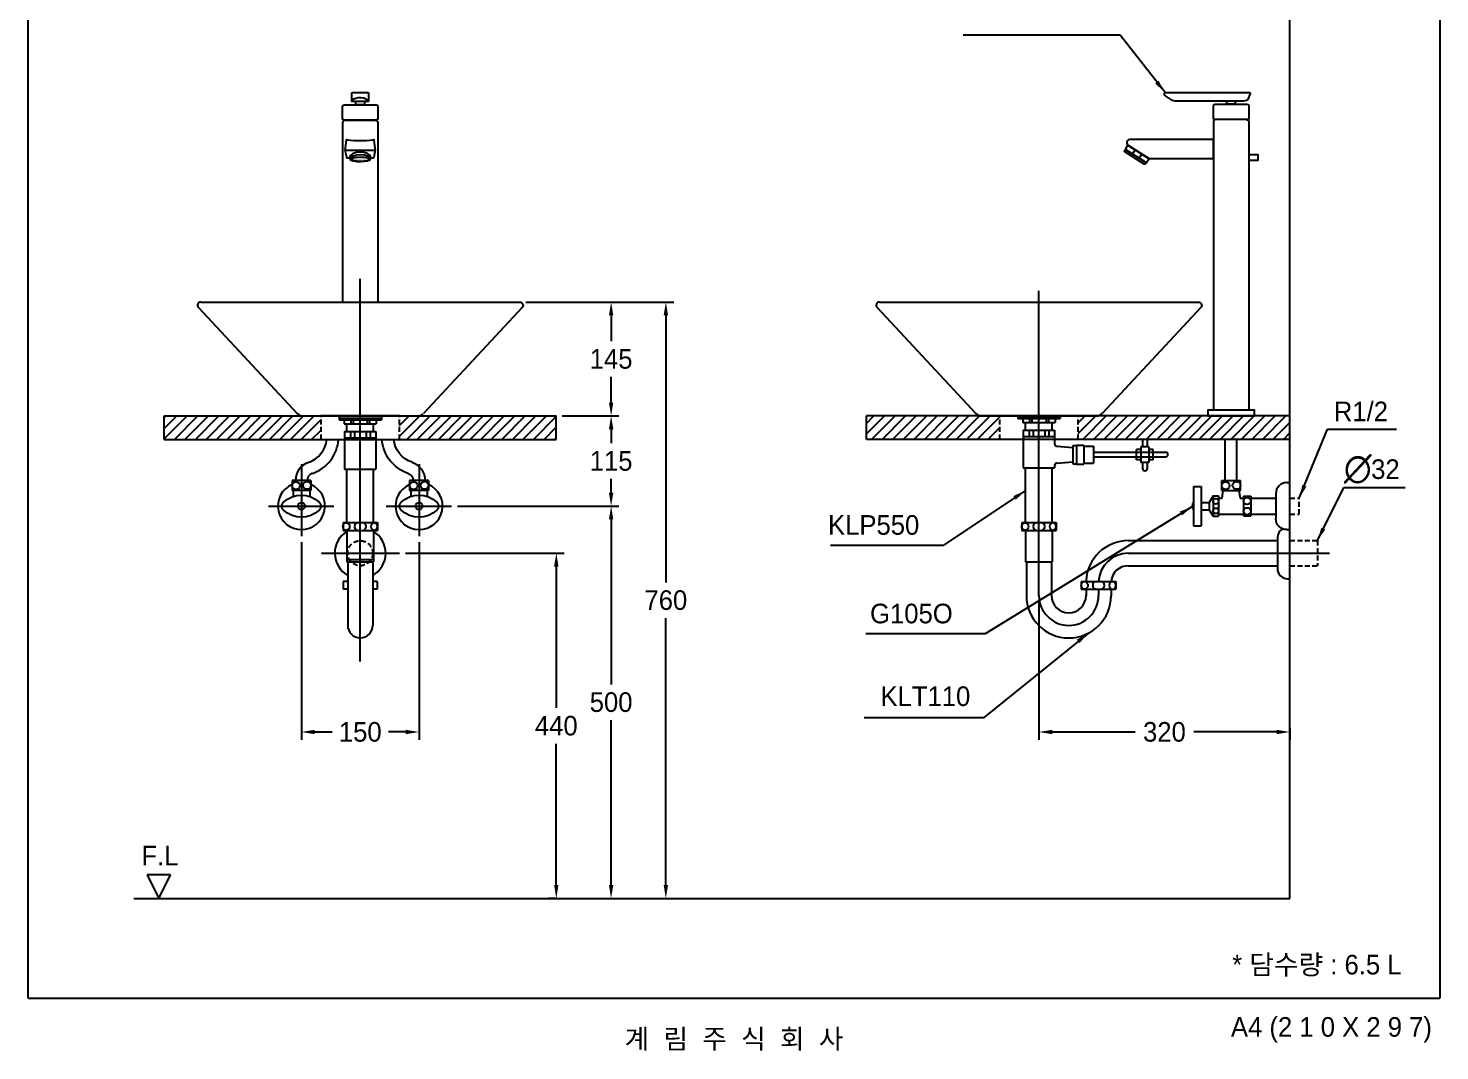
# Model space of a CAD drawing. Header units: millimetres. Extents: x 0 to 3800, y -67 to 2530.
# Drawn here: x 0 to 1800, y -67 to 1236 of the extents above; entities that cross this region are included whole.
import ezdxf
from ezdxf.enums import TextEntityAlignment as Align
from ezdxf.lldxf.tags import DXFTag

# ---------------------------------------------------------------- set-up
doc = ezdxf.new("R2010")
doc.units = ezdxf.units.MM
doc.linetypes.add('DASHED2', pattern=[9.525, 6.35, -3.175])
for name, color, linetype in [('TEXT', 7, 'Continuous'), ('내부선 및 부속', 4, 'Continuous'), ('도각라인', 7, 'Continuous'), ('외형선', 3, 'Continuous'), ('점선', 6, 'DASHED2'), ('중심선', 1, 'DASHED'), ('치수선', 7, 'Continuous')]:
    doc.layers.add(name, color=color, linetype=linetype)
doc.styles.add('____', font='')
doc.styles.add('타이틀', font='H2GTRM.TTF', dxfattribs={"height": 25})
doc.styles.get('____').set_extended_font_data('굴림')
tags = doc.linetypes.add('DASHDOT', pattern=[70, 31, -13, 13, -13]).pattern_tags.tags
tags[10:11] = [DXFTag(74, 4), DXFTag(75, 0), DXFTag(340, '0'), DXFTag(46, 0.0), DXFTag(50, 0.0), DXFTag(44, 0.0), DXFTag(45, 0.0)]
tags[8:9] = [DXFTag(74, 4), DXFTag(75, 0), DXFTag(340, '0'), DXFTag(46, 0.0), DXFTag(50, 0.0), DXFTag(44, 0.0), DXFTag(45, 0.0)]
tags[6:7] = [DXFTag(74, 4), DXFTag(75, 0), DXFTag(340, '0'), DXFTag(46, 0.0), DXFTag(50, 0.0), DXFTag(44, 0.0), DXFTag(45, 0.0)]
tags[4:5] = [DXFTag(74, 4), DXFTag(75, 0), DXFTag(340, '0'), DXFTag(46, 0.0), DXFTag(50, 0.0), DXFTag(44, 0.0), DXFTag(45, 0.0)]
tags = doc.linetypes.add('DASHED', pattern=[25.72, 12.86, -12.86]).pattern_tags.tags
tags[6:7] = [DXFTag(74, 4), DXFTag(75, 0), DXFTag(340, '0'), DXFTag(46, 0.0), DXFTag(50, 0.0), DXFTag(44, 0.0), DXFTag(45, 0.0)]
tags[4:5] = [DXFTag(74, 4), DXFTag(75, 0), DXFTag(340, '0'), DXFTag(46, 0.0), DXFTag(50, 0.0), DXFTag(44, 0.0), DXFTag(45, 0.0)]
doc.dimstyles.new('MSADIM', dxfattribs={"dimtxt": 33, "dimasz": 17, "dimexe": 10, "dimexo": 7.5, "dimgap": 10, "dimtad": 0, "dimtih": 1, "dimtoh": 1, "dimdec": 0, "dimzin": 1, "dimdsep": 46, "dimtxsty": '____', "dimcen": 11.25, "dimadec": 0, "dimazin": 0, "dimtfac": 1, "dimtdec": 0, "dimtix": 1, "dimtmove": 0, "dimatfit": 3, "dimfxl": 1, "dimtolj": 1, "dimtzin": 1, "dimarcsym": 0})

# ---------------------------------------------------------------- blocks, each defined once
blk = doc.blocks.new('*D2')
at = {"layer": '치수선', "color": 0, "linetype": 'Continuous', "lineweight": -2, "transparency": 16777216}
for p, q in [((634.4, 887.3), (753.3, 887.3)), ((743.3, 870.3), (743.3, 837.6)), ((743.3, 759.3), (743.3, 791.9)), ((680.9, 742.3), (753.3, 742.3))]:
    blk.add_line(p, q, dxfattribs=at)
at = {"layer": '치수선', "color": 0, "linetype": 'Continuous', "transparency": 16777216}
for points in [[(740.5, 870.3), (746.1, 870.3), (743.3, 887.3)], [(740.5, 759.3), (746.1, 759.3), (743.3, 742.3)]]:
    blk.add_solid(points, dxfattribs=at)
at = {"layer": '치수선', "color": 0, "linetype": 'Continuous', "transparency": 16777216, "insert": (743.3, 814.8), "char_height": 25, "attachment_point": 5, "style": '____'}
blk.add_mtext('\\A1;145', dxfattribs=at)
blk = doc.blocks.new('*D3')
at = {"layer": '치수선', "color": 0, "linetype": 'Continuous', "lineweight": -2, "transparency": 16777216}
for p, q in [((680.9, 742.3), (753.3, 742.3)), ((743.3, 725.3), (743.3, 707.6)), ((743.3, 644.3), (743.3, 661.9)), ((547.3, 627.3), (753.3, 627.3))]:
    blk.add_line(p, q, dxfattribs=at)
at = {"layer": '치수선', "color": 0, "linetype": 'Continuous', "transparency": 16777216}
for points in [[(740.5, 725.3), (746.1, 725.3), (743.3, 742.3)], [(740.5, 644.3), (746.1, 644.3), (743.3, 627.3)]]:
    blk.add_solid(points, dxfattribs=at)
at = {"layer": '치수선', "color": 0, "linetype": 'Continuous', "transparency": 16777216, "insert": (743.3, 684.8), "char_height": 25, "attachment_point": 5, "style": '____'}
blk.add_mtext('\\A1;115', dxfattribs=at)
blk = doc.blocks.new('*D4')
at = {"layer": '치수선', "color": 0, "linetype": 'Continuous', "lineweight": -2, "transparency": 16777216}
for p, q in [((547.3, 627.3), (753.3, 627.3)), ((743.3, 610.3), (743.3, 400.1)), ((743.3, 144.3), (743.3, 354.5)), ((741, 127.3), (753.3, 127.3))]:
    blk.add_line(p, q, dxfattribs=at)
at = {"layer": '치수선', "color": 0, "linetype": 'Continuous', "transparency": 16777216}
for points in [[(740.5, 610.3), (746.1, 610.3), (743.3, 627.3)], [(740.5, 144.3), (746.1, 144.3), (743.3, 127.3)]]:
    blk.add_solid(points, dxfattribs=at)
at = {"layer": '치수선', "color": 0, "linetype": 'Continuous', "transparency": 16777216, "insert": (743.3, 377.3), "char_height": 25, "attachment_point": 5, "style": '____'}
blk.add_mtext('\\A1;500', dxfattribs=at)
blk = doc.blocks.new('*D5')
at = {"layer": '치수선', "color": 0, "linetype": 'Continuous', "lineweight": -2, "transparency": 16777216}
for p, q in [((480.9, 567.3), (683.4, 567.3)), ((673.4, 550.3), (673.4, 370.1)), ((673.4, 144.3), (673.4, 324.4)), ((672.9, 127.3), (663.4, 127.3))]:
    blk.add_line(p, q, dxfattribs=at)
at = {"layer": '치수선', "color": 0, "linetype": 'Continuous', "transparency": 16777216}
for points in [[(670.6, 550.3), (676.2, 550.3), (673.4, 567.3)], [(670.6, 144.3), (676.2, 144.3), (673.4, 127.3)]]:
    blk.add_solid(points, dxfattribs=at)
at = {"layer": '치수선', "color": 0, "linetype": 'Continuous', "transparency": 16777216, "insert": (673.4, 347.3), "char_height": 25, "attachment_point": 5, "style": '____'}
blk.add_mtext('\\A1;440', dxfattribs=at)
blk = doc.blocks.new('*D6')
at = {"layer": '치수선', "color": 0, "linetype": 'Continuous', "lineweight": -2, "transparency": 16777216}
for p, q in [((348.4, 581.3), (348.4, 329.4)), ((498.4, 581.3), (498.4, 329.4)), ((365.4, 339.4), (387.5, 339.4)), ((481.4, 339.4), (459.3, 339.4))]:
    blk.add_line(p, q, dxfattribs=at)
at = {"layer": '치수선', "color": 0, "linetype": 'Continuous', "transparency": 16777216}
for points in [[(365.4, 342.2), (365.4, 336.6), (348.4, 339.4)], [(481.4, 342.2), (481.4, 336.6), (498.4, 339.4)]]:
    blk.add_solid(points, dxfattribs=at)
at = {"layer": '치수선', "color": 0, "linetype": 'Continuous', "transparency": 16777216, "insert": (423.4, 339.4), "char_height": 25, "attachment_point": 5, "style": '____'}
blk.add_mtext('\\A1;150', dxfattribs=at)
blk = doc.blocks.new('*D7')
at = {"layer": '치수선', "color": 0, "linetype": 'Continuous', "lineweight": -2, "transparency": 16777216}
for p, q in [((634.4, 887.3), (823.1, 887.3)), ((813.1, 870.3), (813.1, 530.1)), ((813.1, 144.3), (813.1, 484.4)), ((814.5, 127.3), (823.1, 127.3))]:
    blk.add_line(p, q, dxfattribs=at)
at = {"layer": '치수선', "color": 0, "linetype": 'Continuous', "transparency": 16777216}
for points in [[(810.3, 870.3), (815.9, 870.3), (813.1, 887.3)], [(810.3, 144.3), (815.9, 144.3), (813.1, 127.3)]]:
    blk.add_solid(points, dxfattribs=at)
at = {"layer": '치수선', "color": 0, "linetype": 'Continuous', "transparency": 16777216, "insert": (813.1, 507.3), "char_height": 25, "attachment_point": 5, "style": '____'}
blk.add_mtext('\\A1;760', dxfattribs=at)
blk = doc.blocks.new('*D8')
at = {"layer": '치수선', "color": 0, "linetype": 'Continuous', "lineweight": -2, "transparency": 16777216}
for p, q in [((1288.9, 505.8), (1288.9, 329.4)), ((1608.9, 344.1), (1608.9, 329.4)), ((1305.9, 339.4), (1411.6, 339.4)), ((1591.9, 339.4), (1486.2, 339.4))]:
    blk.add_line(p, q, dxfattribs=at)
at = {"layer": '치수선', "color": 0, "linetype": 'Continuous', "transparency": 16777216}
for points in [[(1305.9, 342.2), (1305.9, 336.6), (1288.9, 339.4)], [(1591.9, 342.2), (1591.9, 336.6), (1608.9, 339.4)]]:
    blk.add_solid(points, dxfattribs=at)
at = {"layer": '치수선', "color": 0, "linetype": 'Continuous', "transparency": 16777216, "insert": (1448.9, 339.4), "char_height": 25, "attachment_point": 5, "style": '____'}
blk.add_mtext('\\A1;320', dxfattribs=at)

msp = doc.modelspace()

# ---------------------------------------------------------------- hatches: boundary and pattern name
at = {"layer": '내부선 및 부속', "linetype": 'Continuous'}
h = msp.add_hatch(color=256, dxfattribs=at)
edge = h.paths.add_edge_path()
edge.add_spline(control_points=[(423.6, 1066.6), (430.3, 1066.6), (435.7, 1067.8), (435.7, 1069.4), (435.7, 1071), (430.3, 1072.3), (423.6, 1072.3), (417.1, 1072.3), (411.6, 1071), (411.6, 1069.4), (411.6, 1067.8), (417.1, 1066.6), (423.6, 1066.6)], knot_values=[0, 0, 0, 0, 0.25, 0.25, 0.25, 0.5, 0.5, 0.5, 0.75, 0.75, 0.75, 1, 1, 1, 1], degree=3, periodic=0)
at = {"layer": '점선'}
h = msp.add_hatch(dxfattribs=at)
h.set_pattern_fill('ANSI31', color=256, scale=3)
h.set_pattern_definition([(45, (-3925.244, 10650.347), (-6.735192, 6.735192), [])])
h.paths.add_polyline_path([(1608.9, 742.3), (1338.9, 742.3), (1338.9, 712.3), (1608.1, 712.3), (1608.9, 713.1)])
h.paths.add_polyline_path([(1238.9, 742.3), (1068.9, 742.3), (1068.9, 712.3), (1238.9, 712.3)])
h.paths.add_polyline_path([(673.4, 742.3), (473.4, 742.3), (473.4, 712.3), (673.4, 712.3)])
h.paths.add_polyline_path([(373.4, 742.3), (173.4, 742.3), (173.4, 712.3), (373.4, 712.3)])

# ---------------------------------------------------------------- linework, layer by layer
at = {"layer": '내부선 및 부속', "linetype": 'Continuous'}
for p, q in [((412.6, 1143.6), (412.6, 1153.3)), ((413.5, 1154.3), (433.1, 1154.3)), ((434.1, 1153.3), (434.1, 1143.6)), ((1449.7, 1154.3), (1557.6, 1154.3)), ((1558.4, 1153.3), (1555.1, 1145.6)), ((400.9, 1120.9), (400.9, 1136.9)), ((403.1, 1138.9), (443.7, 1138.9)), ((433.1, 1142.8), (413.5, 1142.8)), ((433.1, 1142.8), (413.5, 1142.8)), ((445.9, 1136.7), (445.9, 1121.1)), ((1549.7, 1143.4), (1462.7, 1143.4)), ((1511.4, 1121.5), (1511.4, 1137.5)), ((1513.6, 1139.5), (1554.1, 1139.5)), ((1556.4, 1137.3), (1556.4, 1121.7)), ((400.9, 1116.1), (400.9, 887.3)), ((443.7, 1119.3), (403.1, 1119.3)), ((443.1, 1118.9), (403.7, 1118.9)), ((445.9, 1116.1), (445.9, 887.3)), ((1511.4, 1117.1), (1511.4, 750)), ((1553.6, 1119.9), (1514.2, 1119.9)), ((1556.4, 1117.1), (1556.4, 750)), ((441.8, 1080.4), (405.3, 1080.4)), ((404.1, 1079.1), (405.7, 1072.3)), ((406.8, 1071.2), (410.3, 1071.2)), ((436.6, 1071.2), (439.8, 1071.2)), ((441, 1072.3), (442.6, 1079.1)), ((396.4, 742.3), (396.4, 737.3)), ((396.4, 739.3), (450.4, 739.3)), ((450.4, 742.3), (450.4, 737.3)), ((1261.9, 742.3), (1261.9, 738.9)), ((1261.9, 740.9), (1315.9, 740.9)), ((1261.9, 738.9), (1315.9, 738.9)), ((1268.4, 738.9), (1268.4, 733.9)), ((1276.9, 738.9), (1276.9, 733.9)), ((1279.9, 738.9), (1279.9, 733.9)), ((1297.9, 738.9), (1297.9, 733.9)), ((1300.9, 738.9), (1300.9, 733.9)), ((1309.4, 738.9), (1309.4, 733.9)), ((1315.9, 742.3), (1315.9, 738.9)), ((1511.4, 750), (1556.4, 750)), ((396.4, 737.3), (450.4, 737.3)), ((402.9, 737.3), (402.9, 732.3)), ((402.9, 732.3), (443.9, 732.3)), ((403.4, 722.3), (403.4, 674.3)), ((403.4, 722.3), (443.4, 722.3)), ((406.4, 722.3), (406.4, 732.3)), ((410.9, 722.3), (410.9, 714.3)), ((411.4, 737.3), (411.4, 732.3)), ((414.4, 737.3), (414.4, 732.3)), ((415.9, 722.3), (415.9, 714.3)), ((430.9, 722.3), (430.9, 714.3)), ((432.4, 737.3), (432.4, 732.3)), ((435.4, 737.3), (435.4, 732.3)), ((435.9, 722.3), (435.9, 714.3)), ((440.4, 722.3), (440.4, 732.3)), ((443.4, 722.3), (443.4, 677.5)), ((443.9, 737.3), (443.9, 732.3)), ((1268.4, 733.9), (1309.4, 733.9)), ((1268.9, 723.9), (1268.9, 675.9)), ((1268.9, 723.9), (1308.9, 723.9)), ((1271.9, 723.9), (1271.9, 733.9)), ((1276.4, 723.9), (1276.4, 715.9)), ((1281.4, 723.9), (1281.4, 715.9)), ((1296.4, 723.9), (1296.4, 715.9)), ((1301.4, 723.9), (1301.4, 715.9)), ((1305.9, 723.9), (1305.9, 733.9)), ((1308.9, 723.9), (1308.9, 706.7)), ((403.4, 714.3), (443.4, 714.3)), ((406.4, 714.3), (440.4, 714.3)), ((1268.9, 715.9), (1308.9, 715.9)), ((1271.9, 715.9), (1305.9, 715.9)), ((1311.6, 703.7), (1331.9, 701.9)), ((1331.9, 704.4), (1331.9, 681.4)), ((1331.9, 704.4), (1336.9, 704.4)), ((1336.9, 704.9), (1336.9, 680.9)), ((1336.9, 704.9), (1345.9, 704.9)), ((1345.9, 704.9), (1345.9, 680.9)), ((1345.9, 703.7), (1358.4, 703.7)), ((1358.4, 703.7), (1358.4, 682.2)), ((1358.4, 703.7), (1358.4, 682.2)), ((1428.9, 702.9), (1418.9, 702.9)), ((1418.9, 702.9), (1418.9, 682.9)), ((1420.9, 712.3), (1420.9, 702.9)), ((1426.9, 712.3), (1426.9, 702.9)), ((1428.9, 702.9), (1428.9, 682.9)), ((1526.4, 660), (1526.4, 712.3)), ((1541.4, 660), (1541.4, 712.3)), ((1358.4, 695.9), (1450.4, 695.9)), ((1358.4, 689.9), (1450.4, 689.9)), ((1413.4, 686.4), (1413.4, 699.4)), ((1418.9, 699.4), (1413.4, 699.4)), ((1418.9, 686.4), (1413.4, 686.4)), ((1434.4, 699.4), (1428.9, 699.4)), ((1434.4, 686.4), (1428.9, 686.4)), ((1434.4, 686.4), (1434.4, 699.4)), ((403.4, 674.3), (443.4, 674.3)), ((406.4, 606.3), (406.4, 674.3)), ((440.4, 606.3), (440.4, 674.3)), ((443.4, 677.5), (443.4, 674.3)), ((1268.9, 675.9), (1308.9, 675.9)), ((1271.9, 606.3), (1271.9, 675.9)), ((1305.9, 606.3), (1305.9, 675.9)), ((1308.9, 679.2), (1308.9, 675.9)), ((1311.6, 682.2), (1331.9, 683.9)), ((1331.9, 681.4), (1336.9, 681.4)), ((1336.9, 680.9), (1345.9, 680.9)), ((1345.9, 682.2), (1358.4, 682.2)), ((1428.9, 682.9), (1418.9, 682.9)), ((1420.9, 682.9), (1420.9, 675.3)), ((1426.9, 682.9), (1426.9, 675.3)), ((336.4, 660), (336.4, 647)), ((360.4, 660), (336.4, 660)), ((360.4, 660), (360.4, 647)), ((486.4, 660), (486.4, 647)), ((510.4, 660), (486.4, 660)), ((510.4, 660), (510.4, 647)), ((1485.9, 652.3), (1485.9, 602.3)), ((1485.9, 652.3), (1495.9, 652.3)), ((1495.9, 652.3), (1495.9, 602.3)), ((1521.9, 660), (1545.9, 660)), ((1521.9, 647), (1521.9, 660)), ((1545.9, 647), (1545.9, 660)), ((1604.9, 657.3), (1608.9, 657.3)), ((360.4, 647), (336.4, 647)), ((337.9, 647), (337.9, 639.6)), ((358.9, 647), (358.9, 639.6)), ((510.4, 647), (486.4, 647)), ((487.9, 647), (487.9, 639.6)), ((508.9, 647), (508.9, 639.6)), ((1495.9, 632), (1505.9, 632)), ((1510.9, 640.3), (1505.9, 632)), ((1505.9, 632), (1505.9, 622.5)), ((1510.9, 640.3), (1517.9, 640.3)), ((1510.9, 640.3), (1510.9, 614.3)), ((1517.9, 640.3), (1517.9, 614.3)), ((1517.9, 637.5), (1522.4, 637.5)), ((1521.9, 647), (1545.9, 647)), ((1522.4, 637.5), (1523.9, 647)), ((1543.9, 647), (1545.4, 637.5)), ((1545.4, 637.5), (1549.9, 637.5)), ((1549.9, 639.8), (1549.9, 614.8)), ((1549.9, 639.8), (1558.9, 639.8)), ((1558.9, 639.8), (1558.9, 614.8)), ((1558.9, 637.5), (1590.9, 637.5)), ((1590.9, 643.3), (1590.9, 611.3)), ((1495.9, 622.5), (1505.9, 622.5)), ((1505.9, 622.5), (1510.9, 614.3)), ((1510.9, 614.3), (1517.9, 614.3)), ((1517.9, 617), (1549.9, 617)), ((1549.9, 614.8), (1558.9, 614.8)), ((1558.9, 617), (1590.9, 617)), ((401.4, 606.3), (445.4, 606.3)), ((401.4, 606.3), (401.4, 596.3)), ((401.4, 596.3), (445.4, 596.3)), ((406.4, 596.3), (406.4, 556.3)), ((440.4, 596.3), (440.4, 556.3)), ((445.4, 606.3), (445.4, 596.3)), ((1266.9, 606.3), (1310.9, 606.3)), ((1266.9, 606.3), (1266.9, 596.3)), ((1266.9, 596.3), (1310.9, 596.3)), ((1271.9, 596.3), (1271.9, 556.3)), ((1305.9, 596.3), (1305.9, 556.3)), ((1310.9, 606.3), (1310.9, 596.3)), ((1485.9, 602.3), (1495.9, 602.3)), ((1604.9, 597.3), (1608.9, 597.3)), ((1402.8, 583.3), (1592.9, 583.3)), ((1592.9, 586.8), (1592.9, 551.3)), ((406.4, 559.3), (440.4, 559.3)), ((406.4, 556.3), (440.4, 556.3)), ((407.4, 556.3), (407.4, 475.3)), ((439.4, 556.3), (439.4, 475.3)), ((1271.9, 556.3), (1305.9, 556.3)), ((1272.9, 556.3), (1272.9, 513.3)), ((1304.9, 556.3), (1304.9, 513.3)), ((1402.8, 551.3), (1592.9, 551.3)), ((1592.9, 551.3), (1592.9, 547.8)), ((401.6, 531.3), (401.6, 521.3)), ((407.4, 531.3), (401.6, 531.3)), ((445.1, 531.3), (439.4, 531.3)), ((445.1, 531.3), (445.1, 521.3)), ((1342.9, 531.3), (1386.9, 531.3)), ((1342.9, 531.3), (1342.9, 521.3)), ((1348.9, 531.3), (1348.9, 532.4)), ((1386.9, 531.3), (1386.9, 521.3)), ((1605.9, 534.8), (1608.9, 534.8)), ((407.4, 521.3), (401.6, 521.3)), ((445.1, 521.3), (439.4, 521.3)), ((1342.9, 521.3), (1386.9, 521.3)), ((1348.9, 521.3), (1348.9, 513.3)), ((1380.9, 521.3), (1380.9, 513.3))]:
    msp.add_line(p, q, dxfattribs=at)
at = {"layer": '내부선 및 부속', "linetype": 'Continuous', "flags": 128}
for points in [[(1459.3, 1144.4), (1449.1, 1151.1), (1448.9, 1152.9)], [(417.5, 1139.3), (429.1, 1139.3), (429.1, 1142.8), (417.5, 1142.8), (417.5, 1139.3)], [(1528, 1140), (1539.5, 1140), (1539.5, 1143.4), (1528, 1143.4), (1528, 1140)], [(440.8, 1093.5), (442.4, 1080.4), (404.1, 1080.4), (406, 1093.7)], [(1402.1, 1087.3), (1429.5, 1070), (1426.2, 1064.7), (1399.1, 1082), (1402.1, 1087.3)], [(1404.3, 1094.8), (1511, 1094.8), (1511, 1070), (1429.7, 1070), (1402.1, 1087.5)], [(1411.6, 1081.2), (1419.9, 1076.1), (1416.5, 1070.8), (1408.2, 1075.9), (1411.6, 1081.2)], [(1556.4, 1068.2), (1568.5, 1068.2), (1568.5, 1075.1), (1556.4, 1075.1), (1556.4, 1068.2)], [(1504.1, 742.3), (1563.7, 742.3), (1563.7, 749.8), (1504.1, 749.8), (1504.1, 742.3)]]:
    msp.add_lwpolyline(points, dxfattribs=at)
for points in [[(443.1, 1118.9, -0.414214), (445.9, 1116.1)], [(1553.6, 1119.9, -0.414214), (1556.4, 1117.1)], [(484.6, 668.9, -0.300072), (451, 712.3)], [(489.4, 683.1, -0.291161), (466.1, 712.3)], [(484.6, 668.9, -0.323088), (490.9, 660)], [(489.4, 683.1, -0.321708), (505.9, 660)], [(325.7, 622.1, -0.44), (325.7, 632.4)], [(325.7, 632.4, -0.388889), (371.1, 632.4)], [(371.1, 632.4, -0.44), (371.1, 622.1)], [(475.7, 622.1, -0.44), (475.7, 632.4)], [(475.7, 632.4, -0.388889), (521.1, 632.4)], [(521.1, 632.4, -0.44), (521.1, 622.1)], [(371.1, 622.1, -0.388889), (325.7, 622.1)], [(521.1, 622.1, -0.388889), (475.7, 622.1)], [(405.6, 596.3, -0.859727), (405.6, 606.2)], [(405.6, 606.2, -0.859727), (405.6, 596.3)], [(1271.1, 596.3, -0.859727), (1271.1, 606.2)], [(1271.1, 606.2, -0.859727), (1271.1, 596.3)], [(1604.9, 597.3, -0.414214), (1590.9, 611.3)], [(1347.1, 521.3, -0.859727), (1347.1, 531.2)], [(1347.1, 531.2, -0.859727), (1347.1, 521.3)]]:
    msp.add_lwpolyline(points, format="xyb", dxfattribs=at)
at = {"layer": '내부선 및 부속', "linetype": 'Continuous'}
for centre, radius in [((341.4, 653.4), 5), ((355.4, 653.7), 5), ((491.4, 653.4), 5), ((505.4, 653.7), 5), ((1526.9, 653.4), 5), ((1540.9, 653.7), 5), ((348.4, 627.3), 4.5), ((498.4, 627.3), 4.5), ((1514.4, 633.3), 3.5), ((1554.4, 633.8), 4.5), ((1514.4, 621.3), 3.5), ((1554.4, 620.8), 4.5)]:
    msp.add_circle(centre, radius, dxfattribs=at)
for centre, radius, start, end in [((403.7, 1116.1), 2.81, 90, 180), ((1514.2, 1117.1), 2.81, 90, 180), ((346.1, 716), 34.8, 288.8443, 353.7782), ((346.1, 716), 49.8, 288.8443, 355.6564), ((1311.9, 706.7), 3, 180, 265.0303), ((1450.4, 692.9), 3, 270, 90), ((365.2, 660.1), 24.3, 108.8443, 180.1778), ((365.2, 660.1), 9.31, 108.8443, 180.4644), ((1311.9, 679.2), 3, 94.9697, 180), ((1423.9, 675.3), 3, 180, 0), ((348.4, 627.3), 30, 113.5782, 66.4218), ((498.4, 627.3), 30, 113.5782, 66.4218), ((1604.9, 643.3), 14, 90, 180), ((1492.3, 627.3), 7.84, 144.9654, 215.0346), ((423.4, 567.3), 32.5, 121.5389, 240.5076), ((420.9, 601.3), 5, 90, 270), ((425.9, 601.3), 5, 270, 90), ((441.9, 601.3), 5, 98.6269, 261.3731), ((423.4, 567.3), 32.5, 299.4924, 58.4611), ((440.4, 601.3), 5, 278.6269, 81.3731), ((1286.4, 601.3), 5, 90, 270), ((1291.4, 601.3), 5, 270, 90), ((1307.4, 601.3), 5, 98.6269, 261.3731), ((1305.9, 601.3), 5, 278.6269, 81.3731), ((1605.9, 586.8), 13, 118.0816, 180), ((1402.8, 529.3), 54, 90.0006, 176.6714), ((1402.8, 529.3), 22, 90.0009, 174.7841), ((1605.9, 547.8), 13, 180, 270), ((1362.4, 526.3), 5, 90, 270), ((1367.4, 526.3), 5, 270, 90), ((1383.4, 526.3), 5, 98.6269, 261.3731), ((1381.9, 526.3), 5, 278.6269, 81.3731), ((1326.9, 513.3), 54, 180, 0), ((1326.9, 513.3), 22, 180, 0), ((423.4, 475.3), 16, 180, 0)]:
    msp.add_arc(centre, radius, start, end, dxfattribs=at)
for points in [[(412.6, 1153.3), (412.6, 1153.9), (413, 1154.3), (413.5, 1154.3)], [(433.1, 1154.3), (433.7, 1154.3), (434.1, 1153.9), (434.1, 1153.3)], [(1448.9, 1152.9), (1448.9, 1153.5), (1449.1, 1154.3), (1449.7, 1154.3)], [(1557.6, 1154.3), (1558, 1154.3), (1558.6, 1153.7), (1558.4, 1153.3)], [(400.9, 1136.9), (400.9, 1138.3), (401.9, 1138.9), (403.1, 1138.9)], [(413.5, 1142.8), (413, 1142.8), (412.6, 1143.2), (412.6, 1143.6)], [(434.1, 1143.6), (434.1, 1143.2), (433.7, 1142.8), (433.1, 1142.8)], [(434.1, 1143.6), (434.3, 1143.4), (433.7, 1142.8), (433.1, 1142.8)], [(443.7, 1138.9), (444.9, 1138.9), (445.9, 1138.5), (445.9, 1136.7)], [(1462.7, 1143.4), (1462.3, 1143.4), (1459.7, 1144), (1459.3, 1144.4)], [(1511.4, 1137.5), (1511.4, 1138.9), (1512.4, 1139.5), (1513.6, 1139.5)], [(1555.1, 1145.6), (1554.9, 1145.2), (1553.3, 1143.4), (1549.7, 1143.4)], [(1554.1, 1139.5), (1555.3, 1139.5), (1556.4, 1139.3), (1556.4, 1137.3)], [(403.1, 1119.3), (400.9, 1119.3), (400.9, 1120.3), (400.9, 1120.9)], [(445.9, 1121.1), (445.9, 1120.5), (445.7, 1119.3), (443.7, 1119.3)], [(1513.6, 1119.9), (1511.4, 1119.9), (1511.4, 1120.9), (1511.4, 1121.5)], [(1556.4, 1121.7), (1556.4, 1121.1), (1556.2, 1119.9), (1554.1, 1119.9)], [(405.3, 1080.4), (404.5, 1080.4), (403.9, 1079.5), (404.1, 1079.1)], [(406, 1093.7), (406, 1094.8), (406, 1094.5), (407, 1094.3)], [(442.6, 1079.1), (442.8, 1079.5), (442.2, 1080.4), (441.8, 1080.4)], [(405.7, 1072.3), (405.7, 1071.8), (406.2, 1071.2), (406.8, 1071.2)], [(439.8, 1071.2), (440.4, 1071.2), (440.8, 1071.8), (441, 1072.3)]]:
    msp.add_open_spline(points, degree=3, dxfattribs=at)
for points, knots in [([(413.5, 1142.8), (413, 1142.8), (412.4, 1143.2), (412.6, 1143.6), (412.8, 1147.1), (427.2, 1151.7), (434.1, 1143.6)], [0, 0, 0, 0, 0.5, 0.5, 0.5, 1, 1, 1, 1]), ([(407, 1094.3), (417.9, 1092.7), (428.9, 1092.7), (439.6, 1094.3), (440.8, 1094.5), (440.6, 1094.8), (440.8, 1093.5)], [0, 0, 0, 0, 0.5, 0.5, 0.5, 1, 1, 1, 1]), ([(1398.5, 1078.7), (1398.5, 1078.7), (1423.2, 1063.3), (1423.2, 1063.3), (1423.6, 1063.1), (1424.6, 1062.9), (1424.8, 1063.5), (1424.8, 1063.5), (1426, 1064.7), (1426, 1064.7), (1426, 1064.7), (1399.1, 1082), (1399.1, 1082), (1399.1, 1082), (1398, 1080.2), (1398, 1080.2), (1397.8, 1079.8), (1398, 1079.1), (1398.5, 1078.7)], [0, 0, 0, 0, 0.166667, 0.166667, 0.166667, 0.333333, 0.333333, 0.333333, 0.5, 0.5, 0.5, 0.666667, 0.666667, 0.666667, 0.833333, 0.833333, 0.833333, 1, 1, 1, 1]), ([(1402.1, 1087.5), (1401.3, 1089.1), (1400.9, 1090.9), (1402.1, 1093.1), (1402.5, 1093.9), (1403.3, 1094.8), (1404.3, 1094.8)], [0, 0, 0, 0, 0.5, 0.5, 0.5, 1, 1, 1, 1]), ([(423.4, 1078.5), (430.7, 1078.5), (436.6, 1075.5), (436.6, 1072), (436.6, 1072), (436.6, 1069.8), (436.6, 1069.8), (436.6, 1067.4), (428, 1066.6), (423.6, 1066.6), (423.6, 1066.6), (423.4, 1066.6), (423.4, 1066.6), (423.2, 1066.6), (423.2, 1066.6), (423, 1066.6), (418.7, 1066.6), (410.6, 1067.2), (410.4, 1069.6), (410.4, 1069.6), (410.2, 1072), (410.2, 1072), (410.2, 1075.5), (416.1, 1078.5), (423.4, 1078.5)], [0, 0, 0, 0, 0.125, 0.125, 0.125, 0.25, 0.25, 0.25, 0.375, 0.375, 0.375, 0.5, 0.5, 0.5, 0.625, 0.625, 0.625, 0.75, 0.75, 0.75, 0.875, 0.875, 0.875, 1, 1, 1, 1]), ([(423.6, 1074.9), (430.7, 1074.9), (436.6, 1072.5), (436.6, 1070), (436.6, 1067.8), (430.7, 1066.6), (423.6, 1066.6), (416.5, 1066.6), (410.4, 1067.4), (410.4, 1069.6), (410.4, 1072), (416.5, 1074.9), (423.6, 1074.9)], [0, 0, 0, 0, 0.25, 0.25, 0.25, 0.5, 0.5, 0.5, 0.75, 0.75, 0.75, 1, 1, 1, 1]), ([(423.6, 1066.6), (430.3, 1066.6), (435.7, 1067.8), (435.7, 1069.4), (435.7, 1071), (430.3, 1072.3), (423.6, 1072.3), (417.1, 1072.3), (411.6, 1071), (411.6, 1069.4), (411.6, 1067.8), (417.1, 1066.6), (423.6, 1066.6)], [0, 0, 0, 0, 0.25, 0.25, 0.25, 0.5, 0.5, 0.5, 0.75, 0.75, 0.75, 1, 1, 1, 1])]:
    msp.add_open_spline(points, degree=3, knots=knots, dxfattribs=at)
at = {"layer": '도각라인', "color": 7}
for p, q in [((0, 0), (0, 2530)), ((1800, 2530), (1800, 0)), ((0, 0), (1800, 0))]:
    msp.add_line(p, q, dxfattribs=at)
at = {"layer": '외형선', "linetype": 'Continuous'}
for p, q in [((1608.9, 584.7), (1608.9, 1252)), ((219.9, 887.3), (626.9, 887.3)), ((1085.4, 887.3), (1492.4, 887.3)), ((217, 880.5), (342.9, 745.5)), ((629.8, 880.5), (503.9, 745.5)), ((1082.4, 880.5), (1208.4, 745.5)), ((1495.3, 880.5), (1369.3, 745.5)), ((173.4, 742.3), (373.4, 742.3)), ((173.4, 712.3), (173.4, 742.3)), ((345.9, 742.3), (496.5, 742.3)), ((473.5, 742.3), (373.2, 742.3)), ((396.4, 742.3), (450.4, 742.3)), ((473.4, 742.3), (673.4, 742.3)), ((673.4, 712.3), (673.4, 742.3)), ((1068.9, 712.3), (1068.9, 742.3)), ((1608.9, 742.3), (1068.9, 742.3)), ((1215.7, 742.3), (1362, 742.3)), ((1218.2, 742.3), (1359.6, 742.3)), ((1218.8, 742.3), (1238.7, 742.3)), ((1235.9, 742.3), (1238.7, 742.3)), ((1608.9, 127.3), (1608.9, 742.3)), ((173.4, 712.3), (673.4, 712.3)), ((1608.9, 712.3), (1068.9, 712.3)), ((1608.9, 713.1), (1608.1, 712.3)), ((181.5, 157.3), (151.5, 157.3)), ((151.5, 157.3), (166.5, 127.3)), ((166.5, 127.3), (181.5, 157.3)), ((134.8, 127.3), (1608.9, 127.3))]:
    msp.add_line(p, q, dxfattribs=at)
at = {"layer": '외형선', "linetype": 'Continuous', "flags": 128}
for points in [[(626.9, 887.3, -0.659032), (629.8, 880.5)], [(1492.4, 887.3, -0.65904), (1495.3, 880.5)]]:
    msp.add_lwpolyline(points, format="xyb", dxfattribs=at)
at = {"layer": '외형선', "linetype": 'Continuous'}
for centre, radius, start, end in [((219.9, 883.3), 4, 90.0012, 223.5458), ((1085.4, 883.3), 4, 90, 223.5465), ((350.2, 752.3), 10, 222.9966, 270), ((496.5, 752.3), 10, 270, 317.0034), ((1215.7, 752.3), 10, 222.9966, 270), ((1362, 752.3), 10, 270, 317.0034)]:
    msp.add_arc(centre, radius, start, end, dxfattribs=at)
for p in [(631, 883.2), (1496.4, 883.2)]:
    msp.add_point(p, dxfattribs=at)
at = {"layer": '점선'}
for p, q in [((373.4, 712.3), (373.4, 742.3)), ((473.4, 712.3), (473.4, 742.3)), ((1238.9, 712.3), (1238.9, 742.3)), ((1338.9, 712.3), (1338.9, 742.3)), ((1608.9, 637.5), (1620.9, 637.5)), ((1620.9, 617), (1620.9, 637.5)), ((1608.9, 617), (1620.9, 617)), ((1608.9, 583.3), (1643.9, 583.3)), ((1643.9, 583.3), (1643.9, 551.3)), ((1608.9, 551.3), (1643.9, 551.3))]:
    msp.add_line(p, q, dxfattribs=at)
msp.add_circle((423.4, 567.3), 16, dxfattribs=at)
at = {"layer": '중심선', "linetype": 'DASHDOT'}
for p, q in [((423.4, 429.3), (423.4, 916.8)), ((1288.9, 513.3), (1288.9, 901.8)), ((348.4, 680.7), (348.4, 588.8)), ((498.4, 680.7), (498.4, 588.8)), ((306.3, 627.3), (389.8, 627.3)), ((456.3, 627.3), (539.8, 627.3)), ((374.1, 567.3), (473.4, 567.3)), ((1402.8, 567.3), (1659.2, 567.3)), ((1364.9, 521.3), (1364.9, 513.3))]:
    msp.add_line(p, q, dxfattribs=at)
for centre, start, end in [((1402.8, 529.3), 89.9996, 176.983), ((1326.9, 513.3), 180, 0)]:
    msp.add_arc(centre, 38, start, end, dxfattribs=at)

# ---------------------------------------------------------------- texts
at = {"layer": 'TEXT', "style": '타이틀'}
msp.add_text('F.L', height=25, dxfattribs=at).set_placement((168, 181.9), align=Align.MIDDLE)
for s, p in [('* 담수량 : 6.5 L', (1643.3, 42.9)), ('계  림  주  식  회  사', (900, -51.7))]:
    msp.add_text(s, height=25, dxfattribs=at).set_placement(p, align=Align.MIDDLE_CENTER)
msp.add_text('A4 (2 1 0 X 2 9 7)', height=25, dxfattribs=at).set_placement((1790, -36.5), align=Align.MIDDLE_RIGHT)
at = {"layer": 'TEXT', "char_height": 25, "width": 380.447, "attachment_point": 1, "line_spacing_factor": 0.963855, "style": '타이틀'}
for s, insert in [('\\A1;KLP550', (1019.9, 615.8)), ('\\A1;G105O', (1073.5, 502.9)), ('\\A1;KLT110', (1086.8, 397.5))]:
    msp.add_mtext(s, dxfattribs=dict(at, insert=insert))
at = {"layer": '치수선'}
for s, height, style, p in [('∅', 35, '____', (1677.7, 658)), ('32', 25, '타이틀', (1712.5, 661.9))]:
    msp.add_text(s, height=height, dxfattribs=dict(at, style=style)).set_placement(p)
at = {"layer": '치수선', "insert": (1664.9, 760.5), "char_height": 25, "width": 380.447, "attachment_point": 1, "line_spacing_factor": 0.963855, "style": '타이틀'}
msp.add_mtext('\\A1;R1/2', dxfattribs=at)

# ---------------------------------------------------------------- dimensions: what is measured, and where the dimension line sits
at = {"layer": '치수선', "linetype": 'Continuous'}
for base, p1, p2, picture, middle in [((743.3, 742.3), (626.9, 887.3), (673.4, 742.3), '*D2', (743.3, 814.8)), ((813.1, 127.3), (626.9, 887.3), (807, 127.3), '*D7', (813.1, 507.3)), ((673.4, 127.3), (473.4, 567.3), (680.4, 127.3), '*D5', (673.4, 347.3))]:
    dim = msp.add_linear_dim(base=base, p1=p1, p2=p2, angle=90, dimstyle='MSADIM', override={"dimtxt": 25}, dxfattribs=at)
    dim.commit()
    dim.dimension.update_dxf_attribs({"geometry": picture, "text_midpoint": middle, "dimtype": 160})
for base, p1, p2, picture, middle in [((743.3, 627.3), (673.4, 742.3), (539.8, 627.3), '*D3', (743.3, 684.8)), ((743.3, 127.3), (539.8, 627.3), (733.5, 127.3), '*D4', (743.3, 377.3))]:
    dim = msp.add_linear_dim(base=base, p1=p1, p2=p2, angle=90, dimstyle='MSADIM', override={"dimtxt": 25}, dxfattribs=at)
    dim.commit()
    dim.dimension.update_dxf_attribs({"geometry": picture, "text_midpoint": middle})
dim = msp.add_linear_dim(base=(498.4, 339.4), p1=(348.4, 588.8), p2=(498.4, 588.8), dimstyle='MSADIM', override={"dimtxt": 25}, dxfattribs=at)
dim.commit()
dim.dimension.update_dxf_attribs({"geometry": '*D6', "text_midpoint": (423.4, 339.4), "dimtype": 160})
dim = msp.add_linear_dim(base=(1608.9, 339.4), p1=(1288.9, 513.3), p2=(1608.9, 351.6), dimstyle='MSADIM', override={"dimtxt": 25}, dxfattribs=at)
dim.commit()
dim.dimension.update_dxf_attribs({"geometry": '*D8', "text_midpoint": (1448.9, 339.4)})

# ---------------------------------------------------------------- leaders
for points in [[(1449.7, 1154.4), (1392.3, 1227.5), (1192.3, 1227.5)], [(1271.9, 647.2), (1166.9, 577.3), (1023.2, 577.3)], [(1484.5, 626.8), (1220.4, 464.4), (1068.1, 464.4)], [(1352, 465.5), (1218.3, 357.6), (1065.9, 357.6)]]:
    msp.add_leader(points, dimstyle='MSADIM', override={"dimtxt": 25}, dxfattribs=at)
at = {"layer": '치수선'}
for points in [[(1620.9, 637.5), (1656.7, 725.2), (1744.8, 725.2)], [(1643.9, 583.4), (1677.7, 651), (1755.9, 651)]]:
    msp.add_leader(points, dimstyle='MSADIM', override={"dimtxt": 25}, dxfattribs=at)

doc.saveas('drawing.dxf')
